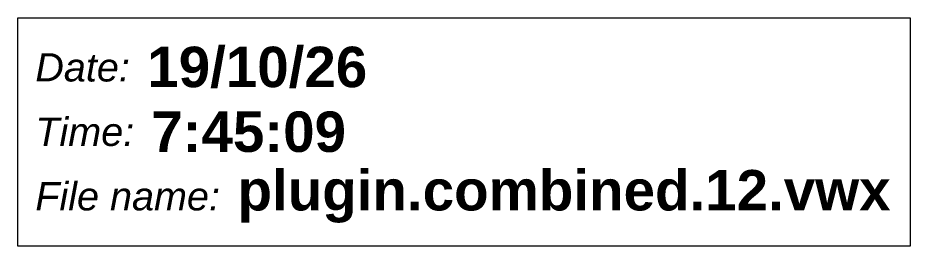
# Model space of a CAD drawing. Header units: millimetres. Extents: x 4596 to 61096, y -48367 to -4834.
# Drawn here: x 26596 to 30490, y -27170 to -26174 of the extents above; entities that cross this region are included whole.
import ezdxf

# ---------------------------------------------------------------- set-up
doc = ezdxf.new("R2010")
doc.units = ezdxf.units.MM
doc.header["$LTSCALE"] = 50
doc.layers.add('pio-Data Stamp', color=7, linetype='Continuous', lineweight=5)
doc.styles.add('Arial (bold)', font='Arial Bold.ttf')
doc.styles.add('Arial (italic)', font='Arial Italic.ttf')

# ---------------------------------------------------------------- blocks, each defined once
blk = doc.blocks.new('Group-3')
at = {"color": 255, "linetype": 'Continuous', "lineweight": 5, "transparency": 33554687}
blk.add_wipeout([(0, 183), (488.6, 183), (488.6, 380), (0, 380)], dxfattribs=at).dxf.layer = 'pio-Data Stamp'
at = {"layer": 'pio-Data Stamp', "color": 7, "transparency": 33554687, "insert": (0, 281.5), "char_height": 123.57, "attachment_point": 4, "line_spacing_factor": 0.960695, "style": 'Arial (italic)'}
blk.add_mtext('Date: ', dxfattribs=at)
at = {"color": 255, "linetype": 'Continuous', "lineweight": 5, "transparency": 33554687}
blk.add_wipeout([(488.6, 140.8), (1454.8, 140.8), (1454.8, 422.3), (488.6, 422.3)], dxfattribs=at).dxf.layer = 'pio-Data Stamp'
at = {"layer": 'pio-Data Stamp', "color": 7, "transparency": 33554687, "insert": (488.6, 281.5), "char_height": 176.53, "attachment_point": 4, "line_spacing_factor": 0.960695, "style": 'Arial (bold)'}
blk.add_mtext('19/10/26', dxfattribs=at)
blk = doc.blocks.new('Group-4')
at = {"color": 255, "linetype": 'Continuous', "lineweight": 5, "transparency": 33554687}
blk.add_wipeout([(0, -98.5), (506, -98.5), (506, 98.5), (0, 98.5)], dxfattribs=at).dxf.layer = 'pio-Data Stamp'
at = {"layer": 'pio-Data Stamp', "color": 7, "transparency": 33554687, "insert": (0, 0), "char_height": 123.57, "attachment_point": 4, "line_spacing_factor": 0.960695, "style": 'Arial (italic)'}
blk.add_mtext('Time: ', dxfattribs=at)
at = {"color": 255, "linetype": 'Continuous', "lineweight": 5, "transparency": 33554687}
blk.add_wipeout([(506, -140.8), (1362.1, -140.8), (1362.1, 140.8), (506, 140.8)], dxfattribs=at).dxf.layer = 'pio-Data Stamp'
at = {"layer": 'pio-Data Stamp', "color": 7, "transparency": 33554687, "insert": (506, 0), "char_height": 176.53, "attachment_point": 4, "line_spacing_factor": 0.960695, "style": 'Arial (bold)'}
blk.add_mtext('7:45:09', dxfattribs=at)
blk = doc.blocks.new('Group-5')
at = {"color": 255, "linetype": 'Continuous', "lineweight": 5, "transparency": 33554687}
blk.add_wipeout([(0, -380), (882.4, -380), (882.4, -183), (0, -183)], dxfattribs=at).dxf.layer = 'pio-Data Stamp'
at = {"layer": 'pio-Data Stamp', "color": 7, "transparency": 33554687, "insert": (0, -281.5), "char_height": 123.569, "attachment_point": 4, "line_spacing_factor": 0.960695, "style": 'Arial (italic)'}
blk.add_mtext('File name: ', dxfattribs=at)
at = {"color": 255, "linetype": 'Continuous', "lineweight": 5, "transparency": 33554687}
blk.add_wipeout([(882.4, -422.3), (3741.4, -422.3), (3741.4, -140.8), (882.4, -140.8)], dxfattribs=at).dxf.layer = 'pio-Data Stamp'
at = {"layer": 'pio-Data Stamp', "color": 7, "transparency": 33554687, "insert": (882.4, -281.5), "char_height": 176.527, "attachment_point": 4, "line_spacing_factor": 0.960695, "style": 'Arial (bold)'}
blk.add_mtext('plugin.combined.12.vwx', dxfattribs=at)
blk = doc.blocks.new('Group-6')
at = {"layer": 'pio-Data Stamp', "color": 7, "transparency": 33554687}
blk.add_blockref('Group-3', (0, 0), dxfattribs=at)
blk.add_blockref('Group-4', (0, 0), dxfattribs=at)
blk.add_blockref('Group-5', (0, 0), dxfattribs=at)
blk = doc.blocks.new('obj-14')
at = {"color": 255, "linetype": 'Continuous', "lineweight": 5, "transparency": 33554687}
blk.add_wipeout([(-76.2, 498.5), (3817.6, 498.5), (3817.6, -498.5), (-76.2, -498.5)], dxfattribs=at).dxf.layer = 'pio-Data Stamp'
at = {"layer": 'pio-Data Stamp', "color": 7, "linetype": 'Continuous', "lineweight": 5, "transparency": 33554687, "flags": 128}
blk.add_lwpolyline([(-76.2, 498.5), (3817.6, 498.5), (3817.6, -498.5), (-76.2, -498.5)], close=True, dxfattribs=at)
at = {"layer": 'pio-Data Stamp', "color": 7, "transparency": 33554687}
blk.add_blockref('Group-6', (0, 0), dxfattribs=at)

msp = doc.modelspace()

# ---------------------------------------------------------------- block references
at = {"layer": 'pio-Data Stamp', "color": 7, "transparency": 33554687}
msp.add_blockref('obj-14', (26672, -26672), dxfattribs=at)

doc.saveas('drawing.dxf')
